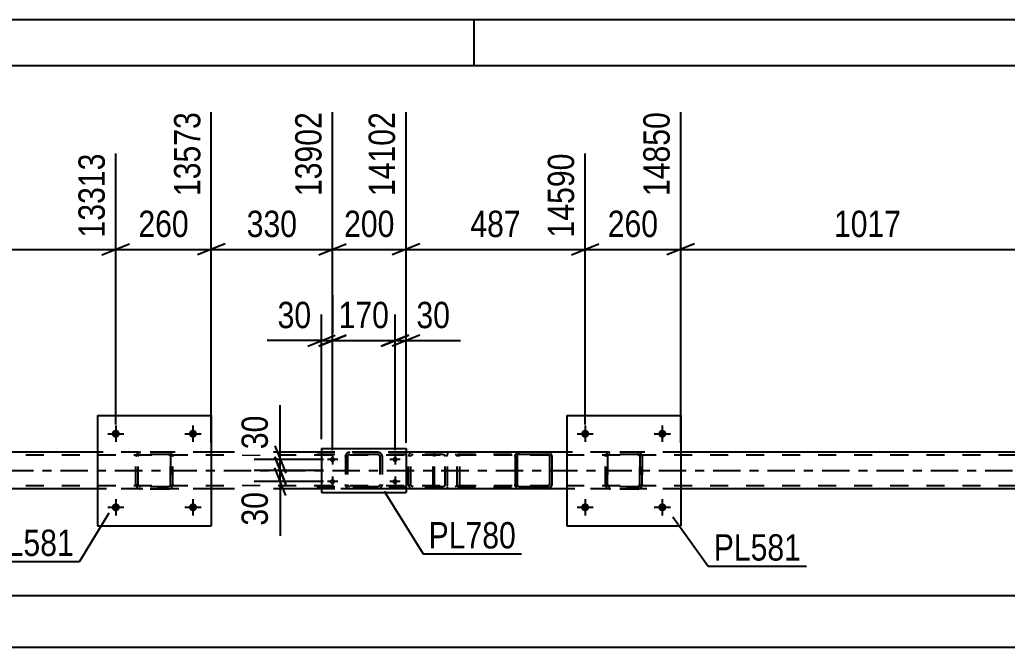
# Model space of a CAD drawing. Header units: millimetres. Extents: x 0 to 841, y 0 to 594.
# Drawn here: x 581.6 to 689, y 525.8 to 594 of the extents above; entities that cross this region are included whole.
import ezdxf

# ---------------------------------------------------------------- set-up
doc = ezdxf.new("R2010")
doc.units = ezdxf.units.MM
doc.linetypes.add('DXK_LINE_DOT2', pattern=[3.9198, 1.9599, -1.9599])
doc.linetypes.add('DXK_LINE_DOT3', pattern=[5.9187, 2.979, -0.9799, 0.9799, -0.9799])
doc.styles.add('Arial Narrow', font='ARIALN.TTF', dxfattribs={"height": 0.2})

# ---------------------------------------------------------------- blocks, each defined once
blk = doc.blocks.new('Unknown-247343161-1137')
at = {"color": 5, "linetype": 'Continuous'}
for p, q in [((841, 594), (0, 594)), ((631, 589), (631, 594)), ((836, 589), (5, 589))]:
    blk.add_line(p, q, dxfattribs=at)
blk = doc.blocks.new('Part-247343161-26353 - 2302')
at = {"color": 7, "linetype": 'DXK_LINE_DOT2'}
for p, q in [((627.6, 546.99), (612.61, 546.99)), ((627.6, 546.75), (612.61, 546.75)), ((623.88, 546.64), (623.85, 546.51)), ((623.85, 543.47), (623.85, 546.51)), ((623.89, 546.69), (623.88, 546.64)), ((624.11, 546.51), (624.13, 546.6)), ((624.11, 543.47), (624.11, 546.51)), ((624.13, 546.6), (624.18, 546.68)), ((624.36, 546.99), (624.17, 546.95)), ((624.18, 546.68), (624.26, 546.73)), ((624.26, 546.73), (624.36, 546.75)), ((627.79, 546.95), (627.6, 546.99)), ((627.6, 546.75), (627.69, 546.73)), ((627.69, 546.73), (627.78, 546.68)), ((627.78, 546.68), (627.83, 546.6)), ((627.83, 546.6), (627.85, 546.51)), ((627.85, 543.47), (627.85, 546.51)), ((628.08, 546.64), (628.07, 546.69)), ((628.11, 546.51), (628.08, 546.64)), ((628.11, 543.47), (628.11, 546.51)), ((627.6, 543.23), (612.61, 543.23)), ((627.6, 542.99), (612.61, 542.99)), ((623.85, 543.47), (623.87, 543.38)), ((623.87, 543.38), (623.89, 543.28)), ((624.12, 543.4), (624.11, 543.47)), ((624.13, 543.37), (624.12, 543.4)), ((624.18, 543.3), (624.13, 543.37)), ((624.17, 543.02), (624.36, 542.99)), ((624.26, 543.24), (624.18, 543.3)), ((624.36, 543.23), (624.26, 543.24)), ((627.69, 543.24), (627.6, 543.23)), ((627.6, 542.99), (627.79, 543.02)), ((627.78, 543.3), (627.69, 543.24)), ((627.83, 543.37), (627.78, 543.3)), ((627.83, 543.37), (627.84, 543.4)), ((627.84, 543.4), (627.85, 543.47)), ((628.07, 543.28), (628.09, 543.38)), ((628.09, 543.38), (628.11, 543.47))]:
    blk.add_line(p, q, dxfattribs=at)
for centre, start, end in [((624.34, 546.49), 110.7583, 155.68), ((624.34, 543.49), 204.32, 249.2417)]:
    blk.add_arc(centre, 0.496, start, end, dxfattribs=at)
blk = doc.blocks.new('Part-247343161-26466 - 2302')
at = {"color": 7, "linetype": 'DXK_LINE_DOT2'}
for p, q in [((780.17, 546.67), (118.42, 546.67)), ((602.4, 546.99), (590, 546.99)), ((623.59, 546.99), (614.39, 546.99)), ((638.97, 546.99), (635.93, 546.99)), ((653.48, 546.99), (641.08, 546.99)), ((780.17, 543.31), (118.42, 543.31)), ((755.64, 542.99), (118.42, 542.99)), ((602.4, 542.99), (590, 542.99)), ((623.59, 542.99), (614.39, 542.99)), ((638.97, 542.99), (635.93, 542.99)), ((653.48, 542.99), (641.08, 542.99))]:
    blk.add_line(p, q, dxfattribs=at)
at = {"color": 2, "linetype": 'Continuous'}
for p, q in [((590, 546.99), (551.32, 546.99)), ((614.39, 546.99), (602.4, 546.99)), ((635.93, 546.99), (623.59, 546.99)), ((641.08, 546.99), (638.97, 546.99)), ((692.16, 546.99), (653.48, 546.99)), ((590, 542.99), (551.32, 542.99)), ((614.39, 542.99), (602.4, 542.99)), ((635.93, 542.99), (623.59, 542.99)), ((641.08, 542.99), (638.97, 542.99)), ((692.16, 542.99), (653.48, 542.99))]:
    blk.add_line(p, q, dxfattribs=at)
at = {"color": 7, "linetype": 'DXK_LINE_DOT3'}
blk.add_line((118.42, 544.99), (780.17, 544.99), dxfattribs=at)
blk = doc.blocks.new('Part-247343161-26464 - 2302')
at = {"color": 2, "linetype": 'Continuous'}
for p, q in [((635.48, 546.69), (635.45, 546.51)), ((635.45, 546.51), (635.45, 543.47)), ((635.7, 546.6), (635.69, 546.51)), ((635.69, 546.51), (635.69, 543.47)), ((635.76, 546.68), (635.7, 546.6)), ((635.93, 546.99), (635.74, 546.95)), ((635.83, 546.73), (635.76, 546.68)), ((635.93, 546.75), (635.83, 546.73)), ((638.97, 546.99), (635.93, 546.99)), ((638.97, 546.75), (635.93, 546.75)), ((639.15, 546.95), (638.97, 546.99)), ((639.06, 546.73), (638.97, 546.75)), ((639.06, 546.73), (639.14, 546.68)), ((639.14, 546.68), (639.19, 546.6)), ((639.19, 546.6), (639.21, 546.51)), ((639.21, 546.51), (639.21, 543.47)), ((639.45, 546.51), (639.41, 546.69)), ((639.45, 546.51), (639.45, 543.47)), ((635.45, 543.47), (635.48, 543.28)), ((635.7, 543.37), (635.69, 543.47)), ((635.76, 543.3), (635.7, 543.37)), ((635.74, 543.02), (635.93, 542.99)), ((635.83, 543.24), (635.76, 543.3)), ((635.93, 543.23), (635.83, 543.24)), ((638.97, 543.23), (635.93, 543.23)), ((638.97, 542.99), (635.93, 542.99)), ((638.97, 543.23), (639.06, 543.24)), ((638.97, 542.99), (639.15, 543.02)), ((639.06, 543.24), (639.14, 543.3)), ((639.14, 543.3), (639.19, 543.37)), ((639.19, 543.37), (639.21, 543.47)), ((639.41, 543.28), (639.45, 543.47))]:
    blk.add_line(p, q, dxfattribs=at)
at = {"color": 7, "linetype": 'DXK_LINE_DOT2'}
for p, q in [((635.45, 546.51), (635.48, 546.69)), ((635.74, 546.95), (635.93, 546.99)), ((638.97, 546.99), (639.15, 546.95)), ((639.41, 546.69), (639.45, 546.51)), ((635.48, 543.28), (635.45, 543.47)), ((635.93, 542.99), (635.74, 543.02)), ((639.15, 543.02), (638.97, 542.99)), ((639.45, 543.47), (639.41, 543.28))]:
    blk.add_line(p, q, dxfattribs=at)
at = {"color": 2, "linetype": 'Continuous'}
for centre, start, end in [((635.93, 546.51), 112.5, 157.5), ((638.97, 546.51), 22.5, 67.5), ((635.93, 543.47), 202.5, 247.5), ((638.97, 543.47), 292.5, 337.5)]:
    blk.add_arc(centre, 0.48, start, end, dxfattribs=at)
at = {"color": 7, "linetype": 'DXK_LINE_DOT2'}
for centre, start, end in [((635.93, 546.51), 112.5, 157.5), ((638.97, 546.51), 22.5, 67.5), ((635.93, 543.47), 202.5, 247.5), ((638.97, 543.47), 292.5, 337.5)]:
    blk.add_arc(centre, 0.48, start, end, dxfattribs=at)
blk = doc.blocks.new('Part-247343161-26361 - 2302')
at = {"color": 7, "linetype": 'DXK_LINE_DOT2'}
for p, q in [((626.58, 546.69), (626.56, 546.51)), ((626.56, 543.47), (626.56, 546.51)), ((626.64, 546.85), (626.58, 546.69)), ((626.73, 546.95), (626.64, 546.85)), ((626.7, 546.51), (626.71, 546.6)), ((626.7, 543.47), (626.7, 546.51)), ((626.71, 546.6), (626.74, 546.68)), ((626.83, 546.99), (626.73, 546.95)), ((626.74, 546.68), (626.78, 546.73)), ((626.78, 546.73), (626.83, 546.75)), ((638.99, 546.99), (626.83, 546.99)), ((638.99, 546.75), (626.83, 546.75)), ((628.11, 546.99), (628.11, 546.75)), ((629.11, 546.95), (628.92, 546.99)), ((628.92, 546.75), (629.02, 546.73)), ((629.02, 546.73), (629.1, 546.68)), ((629.1, 546.68), (629.15, 546.6)), ((629.15, 546.6), (629.17, 546.51)), ((629.17, 543.47), (629.17, 546.51)), ((629.4, 546.64), (629.39, 546.69)), ((629.43, 546.51), (629.4, 546.64)), ((629.43, 543.47), (629.43, 546.51)), ((626.56, 543.47), (626.58, 543.28)), ((626.58, 543.28), (626.64, 543.13)), ((626.64, 543.13), (626.73, 543.02)), ((626.71, 543.37), (626.7, 543.47)), ((626.74, 543.3), (626.71, 543.37)), ((626.73, 543.02), (626.83, 542.99)), ((626.78, 543.24), (626.74, 543.3)), ((626.83, 543.23), (626.78, 543.24)), ((638.99, 543.23), (626.83, 543.23)), ((638.99, 542.99), (626.83, 542.99)), ((628.11, 542.99), (628.11, 543.23)), ((629.02, 543.24), (628.92, 543.23)), ((628.92, 542.99), (629.11, 543.02)), ((629.1, 543.3), (629.02, 543.24)), ((629.15, 543.37), (629.1, 543.3)), ((629.15, 543.37), (629.16, 543.4)), ((629.16, 543.4), (629.17, 543.47)), ((629.39, 543.28), (629.41, 543.38)), ((629.41, 543.38), (629.43, 543.47))]:
    blk.add_line(p, q, dxfattribs=at)
blk = doc.blocks.new('Part-247343161-26442 - 2302')
at = {"color": 7, "linetype": 'DXK_LINE_DOT2'}
for p, q in [((594.2, 546.5), (594.24, 546.69)), ((594.24, 546.69), (594.2, 546.5)), ((594.2, 543.46), (594.2, 546.5)), ((594.2, 543.46), (594.2, 546.5)), ((594.44, 546.5), (594.46, 546.6)), ((594.44, 543.46), (594.44, 546.5)), ((594.44, 543.46), (594.44, 546.5)), ((594.46, 546.6), (594.51, 546.67)), ((594.5, 546.95), (594.68, 546.98)), ((594.68, 546.98), (594.5, 546.95)), ((594.51, 546.67), (594.59, 546.73)), ((594.59, 546.73), (594.68, 546.74)), ((597.72, 546.98), (594.68, 546.98)), ((597.72, 546.74), (594.68, 546.74)), ((597.72, 546.98), (597.9, 546.95)), ((597.9, 546.95), (597.72, 546.98)), ((597.72, 546.74), (597.81, 546.73)), ((597.81, 546.73), (597.89, 546.67)), ((597.89, 546.67), (597.94, 546.6)), ((597.94, 546.6), (597.96, 546.5)), ((597.96, 543.46), (597.96, 546.5)), ((597.96, 546.5), (597.96, 543.46)), ((598.16, 546.69), (598.2, 546.5)), ((598.2, 546.5), (598.16, 546.69)), ((598.2, 543.46), (598.2, 546.5)), ((598.2, 543.46), (598.2, 546.5)), ((594.24, 543.28), (594.2, 543.46)), ((594.2, 543.46), (594.24, 543.28)), ((594.46, 543.37), (594.44, 543.46)), ((594.51, 543.29), (594.46, 543.37)), ((594.68, 542.98), (594.5, 543.02)), ((594.5, 543.02), (594.68, 542.98)), ((594.59, 543.24), (594.51, 543.29)), ((594.68, 543.22), (594.59, 543.24)), ((597.72, 543.22), (594.68, 543.22)), ((597.72, 542.98), (594.68, 542.98)), ((597.81, 543.24), (597.72, 543.22)), ((597.9, 543.02), (597.72, 542.98)), ((597.72, 542.98), (597.9, 543.02)), ((597.89, 543.29), (597.81, 543.24)), ((597.94, 543.37), (597.89, 543.29)), ((597.96, 543.46), (597.94, 543.37)), ((598.2, 543.46), (598.16, 543.28)), ((598.16, 543.28), (598.2, 543.46))]:
    blk.add_line(p, q, dxfattribs=at)
at = {"color": 7, "linetype": 'DXK_LINE_DOT3'}
blk.add_line((596.2, 544.98), (596.2, 544.98), dxfattribs=at)
at = {"color": 7, "linetype": 'DXK_LINE_DOT2'}
for centre, start, end in [((594.68, 546.5), 112.5, 157.5), ((594.68, 546.5), 112.5, 157.5), ((597.72, 546.5), 22.5, 67.5), ((597.72, 546.5), 22.5, 67.5), ((594.68, 543.46), 202.5, 247.5), ((594.68, 543.46), 202.5, 247.5), ((597.72, 543.46), 292.5, 337.5), ((597.72, 543.46), 292.5, 337.5)]:
    blk.add_arc(centre, 0.48, start, end, dxfattribs=at)
blk = doc.blocks.new('Part-247343161-26443 - 2302')
at = {"color": 2, "linetype": 'Continuous'}
for p, q in [((590, 550.98), (590, 538.98)), ((590, 550.98), (602.4, 550.98)), ((602.4, 550.98), (602.4, 538.98)), ((590, 538.98), (602.4, 538.98))]:
    blk.add_line(p, q, dxfattribs=at)
blk = doc.blocks.new('Part-247343161-26444 - 2302')
at = {"color": 7, "linetype": 'DXK_LINE_DOT2'}
for p, q in [((645.32, 546.69), (645.28, 546.5)), ((645.28, 543.46), (645.28, 546.5)), ((645.28, 546.5), (645.29, 546.5)), ((645.29, 546.5), (645.33, 546.69)), ((645.29, 543.46), (645.29, 546.5)), ((645.52, 546.5), (645.54, 546.6)), ((645.52, 543.46), (645.52, 546.5)), ((645.52, 546.5), (645.53, 546.5)), ((645.55, 546.6), (645.53, 546.5)), ((645.53, 546.5), (645.53, 543.46)), ((645.54, 546.6), (645.59, 546.67)), ((645.6, 546.67), (645.55, 546.6)), ((645.76, 546.98), (645.58, 546.95)), ((645.59, 546.95), (645.77, 546.98)), ((645.59, 546.67), (645.67, 546.73)), ((645.68, 546.73), (645.6, 546.67)), ((645.67, 546.73), (645.76, 546.74)), ((645.77, 546.74), (645.68, 546.73)), ((648.81, 546.98), (645.76, 546.98)), ((648.81, 546.74), (645.76, 546.74)), ((648.98, 546.95), (648.8, 546.98)), ((648.8, 546.74), (648.89, 546.73)), ((648.81, 546.98), (648.99, 546.95)), ((648.9, 546.73), (648.81, 546.74)), ((648.89, 546.73), (648.97, 546.67)), ((648.98, 546.67), (648.9, 546.73)), ((648.97, 546.67), (649.02, 546.6)), ((649.03, 546.6), (648.98, 546.67)), ((649.02, 546.6), (649.04, 546.5)), ((649.05, 546.5), (649.03, 546.6)), ((649.04, 543.46), (649.04, 546.5)), ((649.04, 546.5), (649.05, 546.5)), ((649.05, 546.5), (649.05, 543.46)), ((649.28, 546.5), (649.24, 546.69)), ((649.25, 546.69), (649.29, 546.5)), ((649.28, 543.46), (649.28, 546.5)), ((649.28, 546.5), (649.29, 546.5)), ((649.29, 546.5), (649.29, 543.46)), ((645.28, 543.46), (645.29, 543.46)), ((645.28, 543.46), (645.32, 543.28)), ((645.33, 543.28), (645.29, 543.46)), ((645.52, 543.46), (645.53, 543.46)), ((645.54, 543.37), (645.52, 543.46)), ((645.53, 543.46), (645.55, 543.37)), ((645.59, 543.29), (645.54, 543.37)), ((645.55, 543.37), (645.6, 543.29)), ((645.58, 543.02), (645.76, 542.98)), ((645.67, 543.24), (645.59, 543.29)), ((645.77, 542.98), (645.59, 543.02)), ((645.6, 543.29), (645.68, 543.24)), ((645.76, 543.22), (645.67, 543.24)), ((645.68, 543.24), (645.77, 543.22)), ((648.81, 543.22), (645.76, 543.22)), ((648.81, 542.98), (645.76, 542.98)), ((648.89, 543.24), (648.8, 543.22)), ((648.8, 542.98), (648.98, 543.02)), ((648.81, 543.22), (648.9, 543.24)), ((648.99, 543.02), (648.81, 542.98)), ((648.97, 543.29), (648.89, 543.24)), ((648.9, 543.24), (648.98, 543.29)), ((649.02, 543.37), (648.97, 543.29)), ((648.98, 543.29), (649.03, 543.37)), ((649.04, 543.46), (649.02, 543.37)), ((649.03, 543.37), (649.05, 543.46)), ((649.04, 543.46), (649.05, 543.46)), ((649.24, 543.28), (649.28, 543.46)), ((649.29, 543.46), (649.25, 543.28)), ((649.28, 543.46), (649.29, 543.46))]:
    blk.add_line(p, q, dxfattribs=at)
at = {"color": 7, "linetype": 'DXK_LINE_DOT3'}
blk.add_line((647.27, 544.98), (647.3, 544.98), dxfattribs=at)
at = {"color": 7, "linetype": 'DXK_LINE_DOT2'}
for centre, start, end in [((645.76, 546.5), 112.5, 157.5), ((645.77, 546.5), 112.5, 157.5), ((648.8, 546.5), 22.5, 67.5), ((648.81, 546.5), 22.5, 67.5), ((645.76, 543.46), 202.5, 247.5), ((645.77, 543.46), 202.5, 247.5), ((648.8, 543.46), 292.5, 337.5), ((648.81, 543.46), 292.5, 337.5)]:
    blk.add_arc(centre, 0.48, start, end, dxfattribs=at)
blk = doc.blocks.new('Part-247343161-26445 - 2302')
at = {"color": 2, "linetype": 'Continuous'}
for p, q in [((641.08, 550.98), (641.08, 538.98)), ((641.08, 550.98), (653.48, 550.98)), ((653.48, 550.98), (653.48, 538.98)), ((641.08, 538.98), (653.48, 538.98))]:
    blk.add_line(p, q, dxfattribs=at)
blk = doc.blocks.new('Part-247343161-26462 - 2302')
at = {"color": 7, "linetype": 'DXK_LINE_DOT2'}
for p, q in [((616.99, 546.51), (617.03, 546.69)), ((617.03, 546.69), (616.99, 546.51)), ((616.99, 546.51), (616.99, 543.47)), ((617.23, 546.51), (617.25, 546.6)), ((617.23, 546.51), (617.23, 543.47)), ((617.25, 546.6), (617.3, 546.68)), ((617.29, 546.95), (617.47, 546.99)), ((617.47, 546.99), (617.29, 546.95)), ((617.3, 546.68), (617.38, 546.73)), ((617.38, 546.73), (617.47, 546.75)), ((620.51, 546.99), (617.47, 546.99)), ((620.51, 546.75), (617.47, 546.75)), ((620.51, 546.99), (620.7, 546.95)), ((620.7, 546.95), (620.51, 546.99)), ((620.51, 546.75), (620.61, 546.73)), ((620.61, 546.73), (620.68, 546.68)), ((620.68, 546.68), (620.74, 546.6)), ((620.74, 546.6), (620.75, 546.51)), ((620.75, 546.51), (620.75, 543.47)), ((620.96, 546.69), (620.99, 546.51)), ((620.99, 546.51), (620.96, 546.69)), ((620.99, 546.51), (620.99, 543.47)), ((617.03, 543.28), (616.99, 543.47)), ((616.99, 543.47), (617.03, 543.28)), ((617.25, 543.37), (617.23, 543.47)), ((617.3, 543.3), (617.25, 543.37)), ((617.47, 542.99), (617.29, 543.02)), ((617.29, 543.02), (617.47, 542.99)), ((617.38, 543.24), (617.3, 543.3)), ((617.47, 543.23), (617.38, 543.24)), ((620.51, 543.23), (617.47, 543.23)), ((620.51, 542.99), (617.47, 542.99)), ((620.61, 543.24), (620.51, 543.23)), ((620.7, 543.02), (620.51, 542.99)), ((620.51, 542.99), (620.7, 543.02)), ((620.68, 543.3), (620.61, 543.24)), ((620.74, 543.37), (620.68, 543.3)), ((620.75, 543.47), (620.74, 543.37)), ((620.99, 543.47), (620.96, 543.28)), ((620.96, 543.28), (620.99, 543.47))]:
    blk.add_line(p, q, dxfattribs=at)
at = {"color": 7, "linetype": 'DXK_LINE_DOT3'}
blk.add_line((618.99, 544.99), (618.99, 544.99), dxfattribs=at)
at = {"color": 7, "linetype": 'DXK_LINE_DOT2'}
for centre, start, end in [((617.47, 546.51), 112.5, 157.5), ((617.47, 546.51), 112.5, 157.5), ((620.51, 546.51), 22.5, 67.5), ((620.51, 546.51), 22.5, 67.5), ((617.47, 543.47), 202.5, 247.5), ((617.47, 543.47), 202.5, 247.5), ((620.51, 543.47), 292.5, 337.5), ((620.51, 543.47), 292.5, 337.5)]:
    blk.add_arc(centre, 0.48, start, end, dxfattribs=at)
blk = doc.blocks.new('Part-247343161-26463 - 2302')
at = {"color": 2, "linetype": 'Continuous'}
for p, q in [((614.39, 547.39), (614.39, 542.59)), ((614.39, 547.39), (623.59, 547.39)), ((623.59, 547.39), (623.59, 542.59)), ((614.39, 542.59), (623.59, 542.59))]:
    blk.add_line(p, q, dxfattribs=at)
blk = doc.blocks.new('Bolt-247343161-26488 - 2302')
at = {"linetype": 'Continuous'}
for points in [[(592.44, 540.99, -1), (591.56, 540.99, -1)], [(600.84, 540.99, -1), (599.96, 540.99, -1)]]:
    blk.add_hatch(color=1, dxfattribs=at).paths.add_polyline_path(points)
at = {"color": 1, "linetype": 'Continuous'}
for p, q in [((592, 541.87), (592, 540.11)), ((600.4, 541.87), (600.4, 540.11)), ((591.12, 540.99), (592.88, 540.99)), ((599.52, 540.99), (601.28, 540.99))]:
    blk.add_line(p, q, dxfattribs=at)
blk = doc.blocks.new('Bolt-247343161-26489 - 2302')
at = {"linetype": 'Continuous'}
for points in [[(592.44, 548.99, -1), (591.56, 548.99, -1)], [(600.84, 548.99, -1), (599.96, 548.99, -1)]]:
    blk.add_hatch(color=1, dxfattribs=at).paths.add_polyline_path(points)
at = {"color": 1, "linetype": 'Continuous'}
for p, q in [((592, 549.87), (592, 548.11)), ((600.4, 549.87), (600.4, 548.11)), ((591.12, 548.99), (592.88, 548.99)), ((599.52, 548.99), (601.28, 548.99))]:
    blk.add_line(p, q, dxfattribs=at)
blk = doc.blocks.new('Bolt-247343161-26490 - 2302')
at = {"linetype": 'Continuous'}
for points in [[(643.52, 540.99, -1), (642.64, 540.99, -1)], [(651.92, 540.99, -1), (651.04, 540.99, -1)]]:
    blk.add_hatch(color=1, dxfattribs=at).paths.add_polyline_path(points)
at = {"color": 1, "linetype": 'Continuous'}
for p, q in [((643.08, 541.87), (643.08, 540.11)), ((651.48, 541.87), (651.48, 540.11)), ((642.2, 540.99), (643.96, 540.99)), ((650.6, 540.99), (652.36, 540.99))]:
    blk.add_line(p, q, dxfattribs=at)
blk = doc.blocks.new('Bolt-247343161-26491 - 2302')
at = {"linetype": 'Continuous'}
for points in [[(643.52, 548.99, -1), (642.64, 548.99, -1)], [(651.92, 548.99, -1), (651.04, 548.99, -1)]]:
    blk.add_hatch(color=1, dxfattribs=at).paths.add_polyline_path(points)
at = {"color": 1, "linetype": 'Continuous'}
for p, q in [((643.08, 549.87), (643.08, 548.11)), ((651.48, 549.87), (651.48, 548.11)), ((642.2, 548.99), (643.96, 548.99)), ((650.6, 548.99), (652.36, 548.99))]:
    blk.add_line(p, q, dxfattribs=at)
blk = doc.blocks.new('Bolt-247343161-26507 - 2302')
at = {"linetype": 'Continuous'}
for points in [[(615.59, 545.91, -1), (615.59, 546.47, -1)], [(622.39, 545.91, -1), (622.39, 546.47, -1)], [(615.59, 543.51, -1), (615.59, 544.07, -1)], [(622.39, 543.51, -1), (622.39, 544.07, -1)]]:
    blk.add_hatch(color=1, dxfattribs=at).paths.add_polyline_path(points)
at = {"color": 1, "linetype": 'Continuous'}
for p, q in [((616.15, 546.19), (615.03, 546.19)), ((615.59, 546.75), (615.59, 545.63)), ((622.95, 546.19), (621.83, 546.19)), ((622.39, 546.75), (622.39, 545.63)), ((615.59, 544.35), (615.59, 543.23)), ((622.39, 544.35), (622.39, 543.23)), ((616.15, 543.79), (615.03, 543.79)), ((622.95, 543.79), (621.83, 543.79))]:
    blk.add_line(p, q, dxfattribs=at)
blk = doc.blocks.new('StraightDimension-247343161-41019 - 2302')
at = {"color": 7, "linetype": 'Continuous'}
for p, q in [((653.48, 547.99), (653.48, 583.97)), ((643.08, 549.99), (643.08, 579.47)), ((641.58, 568.43), (644.58, 569.63)), ((654.98, 569.63), (651.98, 568.43)), ((643.08, 569.03), (653.48, 569.03))]:
    blk.add_line(p, q, dxfattribs=at)
at = {"color": 0}
blk.add_wipeout([(651.62, 569.78), (651.62, 573.98), (644.94, 573.98), (644.94, 569.78)], dxfattribs=at)
at = {"color": 3, "style": 'Arial Narrow'}
blk.add_text('260', height=2.863, dxfattribs=at).set_placement((645.54, 570.38))
at = {"color": 0, "linetype": 'Continuous'}
blk.add_wipeout([(652.88, 584.57), (648.68, 584.57), (648.68, 574.23), (652.88, 574.23)], dxfattribs=at)
at = {"color": 3, "linetype": 'Continuous', "style": 'Arial Narrow'}
blk.add_text('14850', height=2.863, rotation=90.0002, dxfattribs=at).set_placement((652.28, 574.83))
blk = doc.blocks.new('StraightDimension-247343161-41897 - 2302')
at = {"color": 7, "linetype": 'Continuous'}
for p, q in [((609.3, 546.48), (610.5, 543.48)), ((614.59, 544.98), (607.05, 544.98)), ((610.5, 542.29), (609.3, 545.29)), ((609.9, 543.79), (609.9, 544.98)), ((614.59, 543.79), (607.05, 543.79)), ((609.9, 543.79), (609.9, 537.88)), ((609.9, 543.79), (609.9, 537.88))]:
    blk.add_line(p, q, dxfattribs=at)
at = {"color": 0}
blk.add_wipeout([(609.15, 543.26), (604.95, 543.26), (604.95, 538.4), (609.15, 538.4)], dxfattribs=at)
at = {"color": 3, "style": 'Arial Narrow'}
blk.add_text('30', height=2.863, rotation=90.0002, dxfattribs=at).set_placement((608.55, 539))
blk = doc.blocks.new('StraightDimension-247343161-41020 - 2302')
at = {"color": 7, "linetype": 'Continuous'}
for p, q in [((623.59, 547.99), (623.59, 583.97)), ((643.08, 549.99), (643.08, 579.47)), ((625.09, 569.63), (622.09, 568.43)), ((641.58, 568.43), (644.58, 569.63)), ((623.59, 569.03), (643.08, 569.03))]:
    blk.add_line(p, q, dxfattribs=at)
at = {"color": 0}
blk.add_wipeout([(636.68, 569.78), (636.68, 573.98), (629.99, 573.98), (629.99, 569.78)], dxfattribs=at)
at = {"color": 3, "style": 'Arial Narrow'}
blk.add_text('487', height=2.863, dxfattribs=at).set_placement((630.59, 570.38))
at = {"color": 0, "linetype": 'Continuous'}
blk.add_wipeout([(642.48, 580.07), (638.28, 580.07), (638.28, 569.73), (642.48, 569.73)], dxfattribs=at)
at = {"color": 3, "linetype": 'Continuous', "style": 'Arial Narrow'}
blk.add_text('14590', height=2.863, rotation=90.0002, dxfattribs=at).set_placement((641.88, 570.33))
blk = doc.blocks.new('StraightDimension-247343161-41866 - 2302')
at = {"color": 7, "linetype": 'Continuous'}
for p, q in [((615.59, 547.19), (615.59, 561.97)), ((622.39, 547.19), (622.39, 561.97)), ((614.09, 558.52), (617.09, 559.72)), ((615.59, 559.12), (622.39, 559.12)), ((623.89, 559.72), (620.89, 558.52))]:
    blk.add_line(p, q, dxfattribs=at)
at = {"color": 0}
blk.add_wipeout([(622.34, 559.87), (622.34, 564.07), (615.65, 564.07), (615.65, 559.87)], dxfattribs=at)
at = {"color": 3, "style": 'Arial Narrow'}
blk.add_text('170', height=2.863, dxfattribs=at).set_placement((616.25, 560.47))
blk = doc.blocks.new('StraightDimension-247343161-41021 - 2302')
at = {"color": 7, "linetype": 'Continuous'}
for p, q in [((615.59, 547.19), (615.59, 583.97)), ((623.59, 547.99), (623.59, 583.97)), ((614.09, 568.43), (617.09, 569.63)), ((625.09, 569.63), (622.09, 568.43)), ((615.59, 569.03), (623.59, 569.03))]:
    blk.add_line(p, q, dxfattribs=at)
at = {"color": 0}
blk.add_wipeout([(622.94, 569.78), (622.94, 573.98), (616.25, 573.98), (616.25, 569.78)], dxfattribs=at)
at = {"color": 3, "style": 'Arial Narrow'}
blk.add_text('200', height=2.863, dxfattribs=at).set_placement((616.85, 570.38))
at = {"color": 0, "linetype": 'Continuous'}
blk.add_wipeout([(622.99, 584.57), (618.79, 584.57), (618.79, 574.23), (622.99, 574.23)], dxfattribs=at)
at = {"color": 3, "linetype": 'Continuous', "style": 'Arial Narrow'}
blk.add_text('14102', height=2.863, rotation=90.0002, dxfattribs=at).set_placement((622.39, 574.83))
blk = doc.blocks.new('StraightDimension-247343161-2472 - 2302')
at = {"color": 7, "linetype": 'Continuous'}
blk.add_line((109.16, 525.78), (780.81, 525.78), dxfattribs=at)
blk = doc.blocks.new('StraightDimension-247343161-30244 - 2302')
at = {"color": 7, "linetype": 'Continuous'}
blk.add_line((109.8, 531.39), (780.17, 531.39), dxfattribs=at)
blk = doc.blocks.new('StraightDimension-247343161-41896 - 2302')
at = {"color": 7, "linetype": 'Continuous'}
for p, q in [((609.9, 546.19), (609.9, 552.09)), ((609.9, 546.19), (609.9, 552.09)), ((609.3, 547.69), (610.5, 544.69)), ((614.59, 546.19), (607.05, 546.19)), ((610.5, 543.48), (609.3, 546.48)), ((609.9, 544.98), (609.9, 546.19)), ((614.59, 544.98), (607.05, 544.98))]:
    blk.add_line(p, q, dxfattribs=at)
at = {"color": 0}
blk.add_wipeout([(609.15, 551.57), (604.95, 551.57), (604.95, 546.71), (609.15, 546.71)], dxfattribs=at)
at = {"color": 3, "style": 'Arial Narrow'}
blk.add_text('30', height=2.863, rotation=90.0002, dxfattribs=at).set_placement((608.55, 547.31))
blk = doc.blocks.new('StraightDimension-247343161-41018 - 2302')
at = {"color": 7, "linetype": 'Continuous'}
for p, q in [((653.48, 547.99), (653.48, 583.97)), ((694.16, 549.99), (694.16, 579.47)), ((654.98, 569.63), (651.98, 568.43)), ((692.66, 568.43), (695.66, 569.63)), ((653.48, 569.03), (694.16, 569.03))]:
    blk.add_line(p, q, dxfattribs=at)
at = {"color": 0}
blk.add_wipeout([(678.08, 569.78), (678.08, 573.98), (669.56, 573.98), (669.56, 569.78)], dxfattribs=at)
at = {"color": 3, "style": 'Arial Narrow'}
blk.add_text('1017', height=2.863, dxfattribs=at).set_placement((670.16, 570.38))
at = {"color": 0, "linetype": 'Continuous'}
blk.add_wipeout([(693.56, 580.07), (689.36, 580.07), (689.36, 569.73), (693.56, 569.73)], dxfattribs=at)
at = {"color": 3, "linetype": 'Continuous', "style": 'Arial Narrow'}
blk.add_text('15867', height=2.863, rotation=90.0002, dxfattribs=at).set_placement((692.96, 570.33))
blk = doc.blocks.new('StraightDimension-247343161-41022 - 2302')
at = {"color": 7, "linetype": 'Continuous'}
for p, q in [((602.4, 547.99), (602.4, 583.97)), ((615.59, 547.19), (615.59, 583.97)), ((603.9, 569.63), (600.9, 568.43)), ((614.09, 568.43), (617.09, 569.63)), ((602.4, 569.03), (615.59, 569.03))]:
    blk.add_line(p, q, dxfattribs=at)
at = {"color": 0}
blk.add_wipeout([(612.34, 569.78), (612.34, 573.98), (605.65, 573.98), (605.65, 569.78)], dxfattribs=at)
at = {"color": 3, "style": 'Arial Narrow'}
blk.add_text('330', height=2.863, dxfattribs=at).set_placement((606.25, 570.38))
at = {"color": 0, "linetype": 'Continuous'}
blk.add_wipeout([(614.99, 584.57), (610.79, 584.57), (610.79, 574.23), (614.99, 574.23)], dxfattribs=at)
at = {"color": 3, "linetype": 'Continuous', "style": 'Arial Narrow'}
blk.add_text('13902', height=2.863, rotation=90.0002, dxfattribs=at).set_placement((614.39, 574.83))
blk = doc.blocks.new('StraightDimension-247343161-41023 - 2302')
at = {"color": 7, "linetype": 'Continuous'}
for p, q in [((602.4, 547.99), (602.4, 583.97)), ((592, 549.99), (592, 579.47)), ((590.5, 568.43), (593.5, 569.63)), ((603.9, 569.63), (600.9, 568.43)), ((592, 569.03), (602.4, 569.03))]:
    blk.add_line(p, q, dxfattribs=at)
at = {"color": 0}
blk.add_wipeout([(600.54, 569.78), (600.54, 573.98), (593.86, 573.98), (593.86, 569.78)], dxfattribs=at)
at = {"color": 3, "style": 'Arial Narrow'}
blk.add_text('260', height=2.863, dxfattribs=at).set_placement((594.46, 570.38))
at = {"color": 0, "linetype": 'Continuous'}
blk.add_wipeout([(601.8, 584.57), (597.6, 584.57), (597.6, 574.23), (601.8, 574.23)], dxfattribs=at)
at = {"color": 3, "linetype": 'Continuous', "style": 'Arial Narrow'}
blk.add_text('13573', height=2.863, rotation=90.0002, dxfattribs=at).set_placement((601.2, 574.83))
blk = doc.blocks.new('StraightDimension-247343161-41024 - 2302')
at = {"color": 7, "linetype": 'Continuous'}
for p, q in [((551.32, 547.99), (551.32, 583.97)), ((592, 549.99), (592, 579.47)), ((552.82, 569.63), (549.82, 568.43)), ((590.5, 568.43), (593.5, 569.63)), ((551.32, 569.03), (592, 569.03))]:
    blk.add_line(p, q, dxfattribs=at)
at = {"color": 0}
blk.add_wipeout([(575.92, 569.78), (575.92, 573.98), (567.4, 573.98), (567.4, 569.78)], dxfattribs=at)
at = {"color": 3, "style": 'Arial Narrow'}
blk.add_text('1017', height=2.863, dxfattribs=at).set_placement((568, 570.38))
at = {"color": 0, "linetype": 'Continuous'}
blk.add_wipeout([(591.4, 580.07), (587.2, 580.07), (587.2, 569.73), (591.4, 569.73)], dxfattribs=at)
at = {"color": 3, "linetype": 'Continuous', "style": 'Arial Narrow'}
blk.add_text('13313', height=2.863, rotation=90.0002, dxfattribs=at).set_placement((590.8, 570.33))
blk = doc.blocks.new('StraightDimension-247343161-41865 - 2302')
at = {"color": 7, "linetype": 'Continuous'}
for p, q in [((622.39, 547.19), (622.39, 561.97)), ((623.59, 548.39), (623.59, 561.97)), ((620.89, 558.52), (623.89, 559.72)), ((625.09, 559.72), (622.09, 558.52)), ((622.39, 559.12), (623.59, 559.12)), ((623.59, 559.12), (629.5, 559.12)), ((623.59, 559.12), (629.5, 559.12))]:
    blk.add_line(p, q, dxfattribs=at)
at = {"color": 0}
blk.add_wipeout([(628.97, 559.87), (628.97, 564.07), (624.12, 564.07), (624.12, 559.87)], dxfattribs=at)
at = {"color": 3, "style": 'Arial Narrow'}
blk.add_text('30', height=2.863, dxfattribs=at).set_placement((624.72, 560.47))
blk = doc.blocks.new('StraightDimension-247343161-41867 - 2302')
at = {"color": 7, "linetype": 'Continuous'}
for p, q in [((614.39, 548.39), (614.39, 561.97)), ((615.59, 547.19), (615.59, 561.97)), ((614.39, 559.12), (608.49, 559.12)), ((614.39, 559.12), (608.49, 559.12)), ((612.89, 558.52), (615.89, 559.72)), ((617.09, 559.72), (614.09, 558.52)), ((614.39, 559.12), (615.59, 559.12))]:
    blk.add_line(p, q, dxfattribs=at)
at = {"color": 0}
blk.add_wipeout([(613.87, 559.87), (613.87, 564.07), (609.01, 564.07), (609.01, 559.87)], dxfattribs=at)
at = {"color": 3, "style": 'Arial Narrow'}
blk.add_text('30', height=2.863, dxfattribs=at).set_placement((609.61, 560.47))
blk = doc.blocks.new('Mark-247343161-42026 - 2302')
at = {"color": 30, "linetype": 'Continuous'}
for p in [(591.23, 540.35), (577.34, 535.1)]:
    blk.add_line(p, (588.05, 535.1), dxfattribs=at)
at = {"color": 0}
blk.add_wipeout([(587.45, 535.7), (587.45, 538.7), (577.94, 538.7), (577.94, 535.7)], dxfattribs=at)
blk.add_wipeout([(587.45, 535.7), (587.45, 538.7), (577.94, 538.7), (577.94, 535.7)], dxfattribs=at)
at = {"color": 3, "style": 'Arial Narrow'}
blk.add_text('PL581', height=2.863, dxfattribs=at).set_placement((577.94, 535.7))
blk = doc.blocks.new('Mark-247343161-42029 - 2302')
at = {"color": 30, "linetype": 'Continuous'}
for p, q in [((652.62, 539.94), (656.48, 534.6)), ((656.48, 534.6), (667.18, 534.6))]:
    blk.add_line(p, q, dxfattribs=at)
at = {"color": 0}
blk.add_wipeout([(666.58, 535.2), (666.58, 538.2), (657.08, 538.2), (657.08, 535.2)], dxfattribs=at)
blk.add_wipeout([(666.58, 535.2), (666.58, 538.2), (657.08, 538.2), (657.08, 535.2)], dxfattribs=at)
at = {"color": 3, "style": 'Arial Narrow'}
blk.add_text('PL581', height=2.863, dxfattribs=at).set_placement((657.08, 535.2))
blk = doc.blocks.new('Mark-247343161-42053 - 2302')
at = {"color": 30, "linetype": 'Continuous'}
for p, q in [((621.22, 542.74), (625.45, 535.92)), ((625.45, 535.92), (636.16, 535.92))]:
    blk.add_line(p, q, dxfattribs=at)
at = {"color": 0}
blk.add_wipeout([(635.56, 536.52), (635.56, 539.52), (626.05, 539.52), (626.05, 536.52)], dxfattribs=at)
blk.add_wipeout([(635.56, 536.52), (635.56, 539.52), (626.05, 539.52), (626.05, 536.52)], dxfattribs=at)
at = {"color": 3, "style": 'Arial Narrow'}
blk.add_text('PL780', height=2.863, dxfattribs=at).set_placement((626.05, 536.52))

msp = doc.modelspace()

# ---------------------------------------------------------------- block references
for name in ['Unknown-247343161-1137', 'Part-247343161-26443 - 2302', 'Part-247343161-26445 - 2302', 'Bolt-247343161-26489 - 2302', 'Bolt-247343161-26491 - 2302', 'Part-247343161-26466 - 2302', 'Part-247343161-26463 - 2302', 'Part-247343161-26442 - 2302', 'Part-247343161-26353 - 2302', 'Bolt-247343161-26507 - 2302', 'Part-247343161-26462 - 2302', 'Part-247343161-26361 - 2302', 'Part-247343161-26464 - 2302', 'Part-247343161-26444 - 2302', 'Bolt-247343161-26488 - 2302', 'Bolt-247343161-26490 - 2302']:
    msp.add_blockref(name, (0, 0))

# ---------------------------------------------------------------- next in the draw order: block references
for name in ['StraightDimension-247343161-41019 - 2302', 'StraightDimension-247343161-41897 - 2302']:
    msp.add_blockref(name, (0, 0))

# ---------------------------------------------------------------- next in the draw order: block references
for name in ['StraightDimension-247343161-41020 - 2302', 'StraightDimension-247343161-41018 - 2302', 'StraightDimension-247343161-2472 - 2302']:
    msp.add_blockref(name, (0, 0))

# ---------------------------------------------------------------- next in the draw order: block references
for name in ['StraightDimension-247343161-41866 - 2302', 'StraightDimension-247343161-30244 - 2302']:
    msp.add_blockref(name, (0, 0))

# ---------------------------------------------------------------- next in the draw order: block references
for name in ['StraightDimension-247343161-41021 - 2302', 'Mark-247343161-42053 - 2302', 'Mark-247343161-42026 - 2302', 'Mark-247343161-42029 - 2302']:
    msp.add_blockref(name, (0, 0))

# ---------------------------------------------------------------- next in the draw order: block references
for name in ['StraightDimension-247343161-41865 - 2302', 'StraightDimension-247343161-41896 - 2302']:
    msp.add_blockref(name, (0, 0))

# ---------------------------------------------------------------- next in the draw order: block references
msp.add_blockref('StraightDimension-247343161-41022 - 2302', (0, 0))

# ---------------------------------------------------------------- next in the draw order: block references
for name in ['StraightDimension-247343161-41023 - 2302', 'StraightDimension-247343161-41867 - 2302']:
    msp.add_blockref(name, (0, 0))

# ---------------------------------------------------------------- next in the draw order: block references
msp.add_blockref('StraightDimension-247343161-41024 - 2302', (0, 0))

doc.saveas('drawing.dxf')
